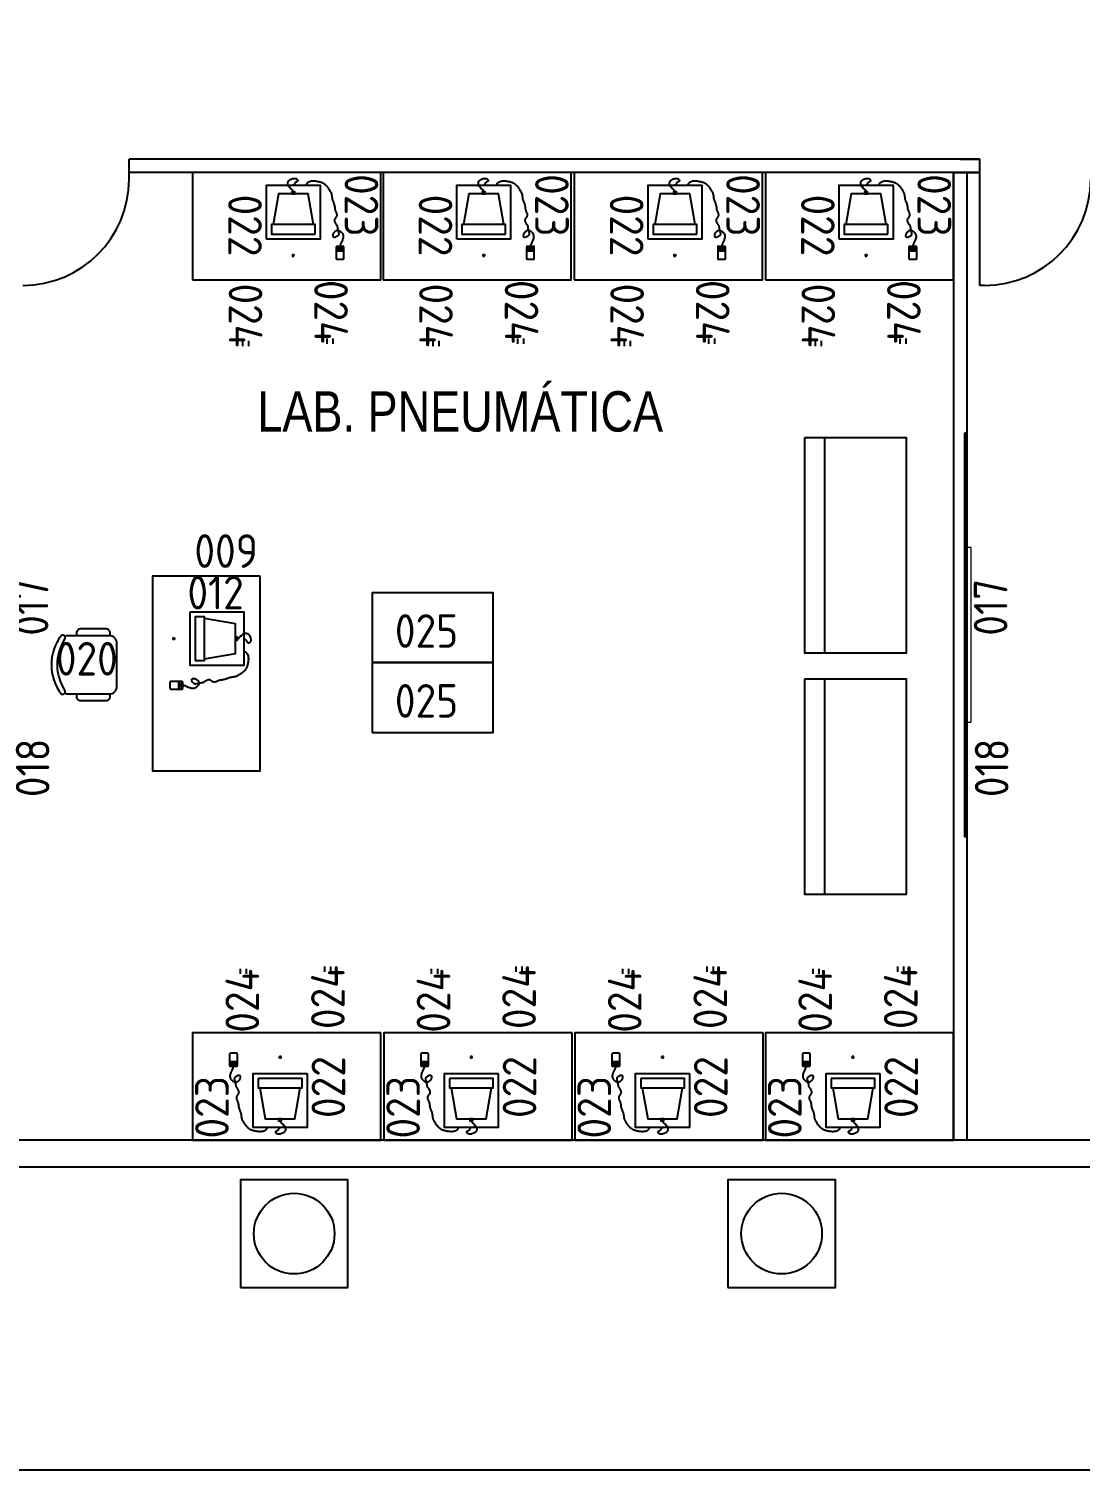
# Model space of a CAD drawing. Header units: millimetres. Extents: x 18768 to 1484868, y -11027 to 520152.
# Drawn here: x 1415328 to 1423146, y 196901 to 207624 of the extents above; entities that cross this region are included whole.
import ezdxf
from ezdxf.enums import TextEntityAlignment as Align

# ---------------------------------------------------------------- set-up
doc = ezdxf.new("R2010")
doc.units = ezdxf.units.MM
doc.linetypes.add('HIDDEN', pattern=[0.375, 0.25, -0.125])
for name, color, linetype in [('L025-CONTORNO', 7, 'Continuous'), ('L025-TEXTO', 7, 'Continuous'), ('L035-ARRANJO-ADQUIRIR', 102, 'Continuous'), ('L035-ARRANJO-EXISTENTE', 180, 'Continuous'), ('L035-TEXTO', 40, 'Continuous'), ('PAREDES', 7, 'Continuous')]:
    doc.layers.add(name, color=color, linetype=linetype)
doc.layers.add('L035-DEMOLIÇÃO', color=40, linetype='Continuous', plot=False)
doc.styles.add('ISO-CP--25', font='isocp.shx', dxfattribs={"height": 250})
doc.styles.get("Standard").update_dxf_attribs({"font": 'arial.ttf'})

# ---------------------------------------------------------------- blocks, each defined once
blk = doc.blocks.new('BL_SENAI_id9300159197')
at = {"layer": 'L025-CONTORNO', "color": 0, "linetype": 'HIDDEN', "lineweight": 9}
blk.add_lwpolyline([(-650, -50), (650, -50), (650, 0), (-650, 0)], close=True, dxfattribs=at)
at = {"layer": 'L025-TEXTO', "lineweight": 9, "style": 'ISO-CP--25'}
blk.add_attdef('rmp_mt_codmaterial', (15, 15), '', height=40, dxfattribs=at)
at = {"layer": 'L025-TEXTO', "lineweight": 9, "style": 'ISO-CP--25', "flags": 1}
for tag in ['rmp_mt_nomeunid', 'rmp_mt_potencia', 'rmp_mt_cod']:
    blk.add_attdef(tag, (15, 15), '', height=40, dxfattribs=at)
blk = doc.blocks.new('BL_SENAI_id9320290690')
at = {"layer": 'L025-CONTORNO', "color": 0}
blk.add_lwpolyline([(-3131, 134), (-131, 134), (-131, 152), (-3131, 152)], close=True, dxfattribs=at)
at = {"layer": 'L025-TEXTO', "style": 'ISO-CP--25'}
blk.add_attdef('rmp_mt_codmaterial', (15, 15), '', height=40, dxfattribs=at)
at = {"layer": 'L025-TEXTO', "style": 'ISO-CP--25', "flags": 1}
for tag in ['rmp_mt_nomeunid', 'rmp_mt_potencia', 'rmp_mt_cod']:
    blk.add_attdef(tag, (15, 15), '', height=40, dxfattribs=at)
blk = doc.blocks.new('BL_SENAI_id9370710520')
at = {"layer": 'L035-ARRANJO-ADQUIRIR', "color": 0}
for p, q in [((499, 247), (499, 164)), ((499, 221), (557, 221)), ((499, 220), (557, 220)), ((502, 247), (502, 224)), ((519, 247), (502, 247)), ((502, 224), (519, 224)), ((550, 253), (506, 253)), ((519, 224), (519, 247)), ((520, 247), (520, 224)), ((536, 247), (520, 247)), ((520, 224), (536, 224)), ((536, 224), (536, 247)), ((538, 247), (538, 224)), ((554, 247), (538, 247)), ((538, 224), (554, 224)), ((554, 224), (554, 247)), ((557, 164), (557, 247)), ((193, 186), (169, 186)), ((181, 174), (181, 198)), ((506, 157), (550, 157))]:
    blk.add_line(p, q, dxfattribs=at)
for points in [[(181, 660), (180, 665), (178, 669), (175, 672), (173, 675), (170, 677), (168, 678), (165, 679), (163, 681), (162, 682), (161, 683), (160, 685), (160, 686), (159, 688), (159, 689), (159, 690), (158, 691), (157, 692), (156, 693), (154, 694), (152, 695), (151, 696), (149, 697), (147, 699), (146, 701), (144, 703), (143, 706), (142, 709), (141, 712), (141, 716), (141, 719), (141, 723), (141, 726), (141, 729), (142, 732), (143, 735), (145, 737), (146, 740), (148, 742), (150, 744), (152, 746), (154, 747), (156, 749), (159, 750), (161, 751), (163, 752), (166, 753), (168, 754), (170, 755), (172, 755), (174, 756), (176, 757), (178, 757), (180, 758), (181, 758), (183, 758), (185, 759), (186, 759), (188, 759), (190, 759), (191, 759), (193, 759), (195, 759), (196, 758), (198, 758), (200, 757), (202, 757), (203, 756), (205, 755), (206, 754), (208, 753), (209, 751), (210, 750), (211, 749), (212, 748), (213, 746), (214, 745), (214, 744), (214, 743), (214, 742), (214, 741), (213, 739), (212, 738), (211, 737), (210, 737), (209, 736), (208, 735), (206, 734), (205, 733), (204, 732), (202, 732), (201, 731), (199, 730), (198, 729), (196, 728), (195, 727), (194, 726), (193, 724), (192, 723), (191, 721), (190, 719), (189, 716), (187, 714), (184, 711), (181, 708)], [(331, 415), (291, 645), (71, 645), (31, 415)], [(276, 708), (280, 717), (284, 724), (290, 729), (296, 733), (302, 736), (308, 738), (315, 740), (321, 740), (327, 741), (334, 741), (340, 740), (345, 740), (351, 739), (357, 738), (362, 737), (368, 736), (374, 735), (379, 733), (385, 731), (390, 730), (395, 728), (400, 725), (405, 723), (410, 720), (414, 716), (418, 713), (422, 709), (426, 705), (430, 700), (434, 696), (437, 691), (441, 686), (444, 681), (448, 676), (451, 670), (454, 665), (457, 659), (460, 654), (462, 649), (464, 644), (465, 639), (466, 634), (467, 629), (467, 624), (468, 619), (469, 614), (469, 610), (470, 605), (472, 600), (473, 595), (475, 590), (477, 586), (479, 581), (481, 575), (483, 570), (485, 565), (486, 560), (487, 554), (488, 549), (489, 544), (489, 538), (490, 533), (491, 528), (492, 524), (493, 519), (495, 515), (497, 511), (499, 507), (500, 504), (502, 500), (503, 497), (504, 494), (504, 490), (504, 487), (504, 484), (503, 480), (502, 477), (501, 474), (499, 471), (498, 469), (496, 466), (494, 464), (492, 461), (490, 459), (489, 456), (488, 454), (487, 451), (486, 448), (487, 445), (487, 441), (488, 438), (490, 434), (492, 431), (493, 427), (495, 424), (497, 420), (499, 417), (501, 415), (503, 412), (505, 410), (506, 408), (507, 406), (508, 405), (509, 404), (509, 404), (509, 403), (509, 403), (509, 403), (508, 403), (508, 402), (508, 401), (508, 398), (509, 395), (510, 391), (510, 387), (511, 382), (513, 377), (514, 372), (515, 366), (516, 362), (517, 357), (518, 354), (519, 350), (519, 347), (519, 344), (518, 341), (517, 338), (515, 335), (513, 333), (510, 330), (506, 327), (502, 325), (499, 323), (495, 321), (491, 320), (488, 320), (485, 320), (482, 321), (480, 322), (479, 324), (478, 326), (477, 329), (477, 332), (477, 334), (477, 337), (478, 341), (478, 344), (480, 347), (481, 350), (483, 353), (485, 356), (487, 359), (490, 362), (493, 365), (496, 368), (499, 370), (502, 372), (506, 373), (510, 373), (515, 372), (520, 371), (525, 369), (530, 366), (535, 362), (539, 358), (543, 353), (547, 348), (549, 342), (551, 336), (552, 330), (552, 324), (551, 318), (550, 312), (548, 306), (546, 300), (544, 294), (541, 289), (538, 284), (536, 278), (533, 273), (531, 268), (529, 262), (528, 256), (528, 253)]]:
    blk.add_lwpolyline(points, dxfattribs=at)
for points in [[(-19, 308), (-19, 708), (381, 708), (381, 308)], [(170, 645), (192, 645), (192, 660), (170, 660)], [(343, 345), (343, 415), (18, 415), (18, 345)]]:
    blk.add_lwpolyline(points, close=True, dxfattribs=at)
for centre, start, end in [((506, 247), 90, 180), ((550, 247), 0, 90), ((506, 164), 180, 270), ((550, 164), 270, 0)]:
    blk.add_arc(centre, 6.72, start, end, dxfattribs=at)
at = {"layer": 'L025-TEXTO', "style": 'ISO-CP--25'}
blk.add_attdef('rmp_mt_codmaterial', (15, 15), '', height=40, dxfattribs=at)
at = {"layer": 'L025-TEXTO', "style": 'ISO-CP--25', "flags": 1}
for tag in ['rmp_mt_nomeunid', 'rmp_mt_potencia', 'rmp_mt_cod']:
    blk.add_attdef(tag, (15, 15), '', height=40, dxfattribs=at)
blk = doc.blocks.new('BL_SENAI_id9320221140')
at = {"layer": 'L025-CONTORNO', "color": 0}
blk.add_lwpolyline([(570, -612), (570, 788), (-230, 788), (-230, -612)], close=True, dxfattribs=at)
at = {"layer": 'L025-TEXTO', "style": 'ISO-CP--25'}
blk.add_attdef('rmp_mt_codmaterial', (15, 15), '', height=40, dxfattribs=at)
at = {"layer": 'L025-TEXTO', "style": 'ISO-CP--25', "flags": 1}
for tag in ['rmp_mt_nomeunid', 'rmp_mt_potencia', 'rmp_mt_cod']:
    blk.add_attdef(tag, (15, 15), '', height=40, dxfattribs=at)
blk = doc.blocks.new('BL_SENAI_id9320210390')
at = {"layer": 'L035-ARRANJO-ADQUIRIR', "color": 0}
for p, q in [((154, -168), (154, -207)), ((199, -168), (199, -207))]:
    blk.add_line(p, q, dxfattribs=at)
at = {"layer": 'L025-TEXTO', "style": 'ISO-CP--25'}
blk.add_attdef('RMP_MT_NOMEUNID', (8, 8), '', height=250, dxfattribs=at)
at = {"layer": 'L025-TEXTO', "style": 'ISO-CP--25', "flags": 1}
for tag in ['RMP_MT_COD', 'RMP_MT_CODMATERIAL', 'RMP_MT_POTENCIA']:
    blk.add_attdef(tag, (8, 8), '', height=250, dxfattribs=at)
blk = doc.blocks.new('BL_SENAI_id9320210400')
at = {"layer": 'L035-ARRANJO-ADQUIRIR', "color": 0}
for points in [[(-690, 550, -0.290756), (-310, 550, 0.829608), (-284, 579, 0.333333), (-716, 579, 0.829608), (-690, 550)], [(-710, 550, 0.129448), (-717, 523), (-717, 219, 0.414214), (-663, 164), (-338, 164, 0.414214), (-284, 219), (-284, 525, 0.120944), (-290, 550)], [(-717, 464), (-737, 464, 0.414214), (-767, 434), (-767, 244, 0.414214), (-737, 214), (-717, 214)], [(-284, 214), (-264, 214, 0.414214), (-234, 244), (-234, 434, 0.414214), (-264, 464), (-284, 464)]]:
    blk.add_lwpolyline(points, format="xyb", dxfattribs=at)
at = {"layer": 'L025-TEXTO', "style": 'ISO-CP--25'}
blk.add_attdef('rmp_mt_codmaterial', (15, 15), '', height=40, dxfattribs=at)
at = {"layer": 'L025-TEXTO', "style": 'ISO-CP--25', "flags": 1}
for tag in ['rmp_mt_nomeunid', 'rmp_mt_potencia', 'rmp_mt_cod']:
    blk.add_attdef(tag, (15, 15), '', height=40, dxfattribs=at)
blk = doc.blocks.new('BL_SENAI_id9370710510')
at = {"layer": 'L035-ARRANJO-ADQUIRIR', "color": 0}
for p, q in [((173, 95), (173, 119)), ((491, 168), (491, 85)), ((491, 142), (549, 142)), ((491, 141), (549, 141)), ((495, 168), (495, 145)), ((511, 168), (495, 168)), ((495, 145), (511, 145)), ((542, 174), (498, 174)), ((511, 145), (511, 168)), ((529, 168), (512, 168)), ((512, 168), (512, 145)), ((512, 145), (529, 145)), ((529, 145), (529, 168)), ((530, 168), (530, 145)), ((546, 168), (530, 168)), ((530, 145), (546, 145)), ((546, 145), (546, 168)), ((549, 85), (549, 168)), ((185, 107), (161, 107)), ((498, 78), (542, 78))]:
    blk.add_line(p, q, dxfattribs=at)
for points in [[(173, 581), (172, 586), (170, 590), (168, 593), (165, 596), (162, 598), (160, 599), (158, 600), (156, 602), (154, 603), (153, 604), (152, 606), (152, 607), (152, 609), (151, 610), (151, 611), (150, 612), (149, 613), (148, 614), (146, 615), (145, 616), (143, 617), (141, 618), (139, 620), (138, 622), (136, 624), (135, 627), (134, 630), (133, 633), (133, 637), (133, 640), (133, 644), (133, 647), (134, 650), (134, 653), (135, 656), (137, 658), (138, 661), (140, 663), (142, 665), (144, 667), (146, 668), (148, 670), (151, 671), (153, 672), (156, 673), (158, 674), (160, 675), (162, 676), (164, 676), (166, 677), (168, 678), (170, 678), (172, 679), (174, 679), (175, 679), (177, 680), (179, 680), (180, 680), (182, 680), (183, 680), (185, 680), (187, 680), (189, 679), (190, 679), (192, 678), (194, 678), (195, 677), (197, 676), (199, 675), (200, 674), (201, 672), (203, 671), (204, 670), (205, 669), (205, 667), (206, 666), (206, 665), (206, 664), (206, 663), (206, 662), (205, 660), (205, 659), (204, 658), (203, 658), (201, 657), (200, 656), (199, 655), (197, 654), (196, 653), (194, 653), (193, 652), (191, 651), (190, 650), (189, 649), (187, 648), (186, 647), (185, 645), (184, 644), (183, 642), (182, 640), (181, 637), (179, 635), (176, 632), (173, 629)], [(268, 629), (272, 638), (277, 645), (282, 650), (288, 655), (294, 657), (300, 659), (307, 661), (313, 661), (320, 662), (326, 662), (332, 661), (338, 661), (343, 660), (349, 659), (355, 658), (360, 657), (366, 656), (371, 654), (377, 652), (382, 651), (387, 649), (392, 646), (397, 644), (402, 641), (406, 637), (411, 634), (415, 630), (419, 626), (422, 621), (426, 617), (430, 612), (433, 607), (437, 602), (440, 597), (443, 591), (447, 586), (449, 580), (452, 575), (454, 570), (456, 565), (457, 560), (458, 555), (459, 550), (460, 545), (460, 540), (461, 535), (461, 531), (462, 526), (464, 521), (466, 516), (467, 511), (470, 507), (472, 502), (474, 496), (475, 491), (477, 486), (478, 481), (479, 475), (480, 470), (481, 465), (481, 459), (482, 454), (483, 449), (484, 445), (486, 440), (487, 436), (489, 432), (491, 428), (492, 425), (494, 421), (495, 418), (496, 415), (496, 411), (496, 408), (496, 405), (495, 402), (494, 398), (493, 395), (492, 393), (490, 390), (488, 387), (486, 385), (484, 382), (482, 380), (481, 377), (480, 375), (479, 372), (479, 369), (479, 366), (479, 362), (481, 359), (482, 355), (484, 352), (486, 348), (488, 345), (490, 342), (492, 338), (493, 336), (495, 333), (497, 331), (498, 329), (499, 327), (500, 326), (501, 325), (501, 325), (501, 324), (501, 324), (501, 324), (501, 324), (500, 323), (500, 322), (501, 319), (501, 316), (502, 312), (503, 308), (504, 303), (505, 298), (506, 293), (507, 287), (508, 283), (509, 278), (510, 275), (511, 271), (511, 268), (511, 265), (510, 262), (509, 259), (507, 257), (505, 254), (502, 251), (498, 248), (495, 246), (491, 244), (487, 242), (483, 241), (480, 241), (477, 241), (475, 242), (473, 243), (471, 245), (470, 247), (469, 250), (469, 253), (469, 256), (469, 259), (470, 262), (471, 265), (472, 268), (473, 271), (475, 274), (477, 277), (479, 280), (482, 283), (485, 286), (488, 289), (491, 291), (495, 293), (498, 294), (503, 294), (507, 293), (512, 292), (517, 290), (522, 287), (527, 283), (531, 279), (536, 274), (539, 269), (542, 263), (543, 257), (544, 251), (544, 245), (543, 239), (542, 233), (540, 227), (538, 221), (536, 216), (533, 210), (530, 205), (528, 199), (525, 194), (523, 189), (521, 183), (520, 177), (520, 174)], [(323, 336), (283, 566), (63, 566), (23, 336)]]:
    blk.add_lwpolyline(points, dxfattribs=at)
for points in [[(-27, 229), (-27, 629), (373, 629), (373, 229)], [(162, 566), (184, 566), (184, 581), (162, 581)], [(335, 266), (335, 336), (10, 336), (10, 266)]]:
    blk.add_lwpolyline(points, close=True, dxfattribs=at)
for centre, start, end in [((498, 168), 90, 180), ((542, 168), 0, 90), ((498, 85), 180, 270), ((542, 85), 270, 0)]:
    blk.add_arc(centre, 6.72, start, end, dxfattribs=at)
at = {"layer": 'L025-TEXTO', "style": 'ISO-CP--25'}
blk.add_attdef('rmp_mt_codmaterial', (15, 15), '', height=40, dxfattribs=at)
at = {"layer": 'L025-TEXTO', "style": 'ISO-CP--25', "flags": 1}
for tag in ['rmp_mt_nomeunid', 'rmp_mt_potencia', 'rmp_mt_cod']:
    blk.add_attdef(tag, (15, 15), '', height=40, dxfattribs=at)
blk = doc.blocks.new('BL_SENAI_id9320220810')
at = {"layer": 'L025-CONTORNO', "color": 0}
blk.add_lwpolyline([(-688, 238), (112, 238), (112, 1688), (-688, 1688)], close=True, dxfattribs=at)
at = {"layer": 'L025-TEXTO', "style": 'ISO-CP--25'}
blk.add_attdef('rmp_mt_codmaterial', (15, 15), '', height=40, dxfattribs=at)
at = {"layer": 'L025-TEXTO', "style": 'ISO-CP--25', "flags": 1}
for tag in ['rmp_mt_nomeunid', 'rmp_mt_potencia', 'rmp_mt_cod']:
    blk.add_attdef(tag, (15, 15), '', height=40, dxfattribs=at)
blk = doc.blocks.new('BL_SENAI_id9320230440')
at = {"layer": 'L035-ARRANJO-ADQUIRIR', "color": 0}
blk.add_lwpolyline([(0, 520), (-900, 520), (-900, 0), (0, 0)], close=True, dxfattribs=at)
at = {"layer": 'L025-TEXTO', "style": 'ISO-CP--25'}
blk.add_attdef('rmp_mt_codmaterial', (15, 15), '', height=40, dxfattribs=at)
at = {"layer": 'L025-TEXTO', "style": 'ISO-CP--25', "flags": 1}
for tag in ['rmp_mt_nomeunid', 'rmp_mt_potencia', 'rmp_mt_cod']:
    blk.add_attdef(tag, (15, 15), '', height=40, dxfattribs=at)

msp = doc.modelspace()

# ---------------------------------------------------------------- linework, layer by layer
at = {"layer": 'DEFPOINTS'}
for p, q in [((1416073.261, 206504.995), (1416073.261, 206654.995)), ((1422254.298, 206654.995), (1422399.276, 206654.995)), ((1422205.009, 206555.995), (1422399.276, 206555.995)), ((1422434.276, 205714.995), (1422399.276, 205714.995))]:
    msp.add_line(p, q, dxfattribs=at)
at = {"layer": 'L035-ARRANJO-ADQUIRIR'}
for points in [[(1416901.108, 198261.043), (1417701.108, 198261.043), (1417701.108, 199061.043), (1416901.108, 199061.043)], [(1420525.891, 198261.043), (1421325.891, 198261.043), (1421325.891, 199061.043), (1420525.891, 199061.043)]]:
    msp.add_lwpolyline(points, close=True, dxfattribs=at)
for centre in [(1417301.108, 198661.043), (1420925.891, 198661.043)]:
    msp.add_circle(centre, 300, dxfattribs=at)
at = {"layer": 'L035-ARRANJO-EXISTENTE'}
for p, q in [((1421244.664, 204581.364), (1421244.664, 202981.364)), ((1421244.664, 202785.472), (1421244.664, 201185.472))]:
    msp.add_line(p, q, dxfattribs=at)
for points in [[(1421094.664, 204581.364), (1421094.664, 202981.364), (1421854.664, 202981.364), (1421854.664, 204581.364)], [(1421094.664, 202785.472), (1421094.664, 201185.472), (1421854.664, 201185.472), (1421854.664, 202785.472)]]:
    msp.add_lwpolyline(points, close=True, dxfattribs=at)
at = {"layer": 'L035-DEMOLIÇÃO', "linetype": 'ByBlock', "lineweight": -2}
msp.add_lwpolyline([(1437540.298, 196901.407), (1345642.017, 196901.407), (1345642.017, 234430), (1437540.298, 234430)], close=True, dxfattribs=at)
at = {"layer": 'PAREDES'}
for p, q in [((1422399.276, 206654.995), (1416073.261, 206654.995)), ((1422399.276, 205714.995), (1422399.276, 206654.995)), ((1422399.276, 206555.995), (1416073.261, 206555.995)), ((1422205.009, 206555.995), (1422205.009, 199355.995)), ((1422205.009, 206555.995), (1422205.009, 199355.995)), ((1422304.009, 206555.995), (1422304.009, 199355.995)), ((1422304.009, 206555.995), (1422304.009, 199355.995)), ((1421953.298, 199355.995), (1405003.71, 199355.995)), ((1436753.298, 199355.995), (1421953.298, 199355.995)), ((1436753.298, 199355.995), (1421953.298, 199355.995)), ((1421953.298, 199155.995), (1404996.062, 199155.995)), ((1436953.298, 199155.995), (1421953.298, 199155.995)), ((1436953.298, 199155.995), (1421953.298, 199155.995)), ((1436953.298, 199155.995), (1421953.298, 199155.995))]:
    msp.add_line(p, q, dxfattribs=at)
for centre in [(1415283.261, 206504.995), (1422434.276, 206504.995)]:
    msp.add_arc(centre, 790, 270, 0, dxfattribs=at)

# ---------------------------------------------------------------- block references
at = {"layer": 'L035-ARRANJO-ADQUIRIR'}
ref = msp.add_blockref('BL_SENAI_id9320221140', (1417157.495, 206325.995), dxfattribs=dict(at, rotation=270))
ref.add_attrib('rmp_mt_codmaterial', '023', dxfattribs={"layer": 'L025-TEXTO', "height": 250, "rotation": 270, "style": 'ISO-CP--25'}).set_placement((1417801.746, 206310.995), align=Align.MIDDLE)
ref = msp.add_blockref('BL_SENAI_id9320221140', (1418573.807, 206325.995), dxfattribs=dict(at, rotation=270))
ref.add_attrib('rmp_mt_codmaterial', '023', dxfattribs={"layer": 'L025-TEXTO', "height": 250, "rotation": 270, "style": 'ISO-CP--25'}).set_placement((1419218.058, 206310.995), align=Align.MIDDLE)
ref = msp.add_blockref('BL_SENAI_id9320221140', (1419995.408, 206325.995), dxfattribs=dict(at, rotation=270))
ref.add_attrib('rmp_mt_codmaterial', '023', dxfattribs={"layer": 'L025-TEXTO', "height": 250, "rotation": 270, "style": 'ISO-CP--25'}).set_placement((1420639.659, 206310.995), align=Align.MIDDLE)
ref = msp.add_blockref('BL_SENAI_id9320221140', (1421417.009, 206325.995), dxfattribs=dict(at, rotation=270))
ref.add_attrib('rmp_mt_codmaterial', '023', dxfattribs={"layer": 'L025-TEXTO', "height": 250, "rotation": 270, "style": 'ISO-CP--25'}).set_placement((1422061.259, 206310.995), align=Align.MIDDLE)
ref = msp.add_blockref('BL_SENAI_id9370710520', (1417113.463, 205752.221), dxfattribs=at)
ref.add_attrib('rmp_mt_codmaterial', '022', dxfattribs={"layer": 'L025-TEXTO', "height": 250, "rotation": 270, "style": 'ISO-CP--25'}).set_placement((1416935.672, 206160.817), align=Align.MIDDLE)
ref = msp.add_blockref('BL_SENAI_id9370710520', (1418529.775, 205752.221), dxfattribs=at)
ref.add_attrib('rmp_mt_codmaterial', '022', dxfattribs={"layer": 'L025-TEXTO', "height": 250, "rotation": 270, "style": 'ISO-CP--25'}).set_placement((1418351.984, 206160.817), align=Align.MIDDLE)
ref = msp.add_blockref('BL_SENAI_id9370710520', (1419951.376, 205752.221), dxfattribs=at)
ref.add_attrib('rmp_mt_codmaterial', '022', dxfattribs={"layer": 'L025-TEXTO', "height": 250, "rotation": 270, "style": 'ISO-CP--25'}).set_placement((1419773.585, 206160.817), align=Align.MIDDLE)
ref = msp.add_blockref('BL_SENAI_id9370710520', (1421372.977, 205752.221), dxfattribs=at)
ref.add_attrib('rmp_mt_codmaterial', '022', dxfattribs={"layer": 'L025-TEXTO', "height": 250, "rotation": 270, "style": 'ISO-CP--25'}).set_placement((1421195.185, 206160.817), align=Align.MIDDLE)
ref = msp.add_blockref('BL_SENAI_id9320210390', (1416762.171, 205471.324), dxfattribs=at)
ref.add_attrib('RMP_MT_NOMEUNID', '024', dxfattribs={"layer": 'L025-TEXTO', "height": 250, "rotation": 270, "style": 'ISO-CP--25'}).set_placement((1416939.631, 205491.491), align=Align.MIDDLE)
ref = msp.add_blockref('BL_SENAI_id9320210390', (1417390.375, 205486.942), dxfattribs=at)
ref.add_attrib('RMP_MT_NOMEUNID', '024', dxfattribs={"layer": 'L025-TEXTO', "height": 250, "rotation": 270, "style": 'ISO-CP--25'}).set_placement((1417575.861, 205518.361), align=Align.MIDDLE)
ref = msp.add_blockref('BL_SENAI_id9320210390', (1418178.484, 205471.324), dxfattribs=at)
ref.add_attrib('RMP_MT_NOMEUNID', '024', dxfattribs={"layer": 'L025-TEXTO', "height": 250, "rotation": 270, "style": 'ISO-CP--25'}).set_placement((1418355.943, 205491.491), align=Align.MIDDLE)
ref = msp.add_blockref('BL_SENAI_id9320210390', (1418806.687, 205486.942), dxfattribs=at)
ref.add_attrib('RMP_MT_NOMEUNID', '024', dxfattribs={"layer": 'L025-TEXTO', "height": 250, "rotation": 270, "style": 'ISO-CP--25'}).set_placement((1418992.173, 205518.361), align=Align.MIDDLE)
ref = msp.add_blockref('BL_SENAI_id9320210390', (1419600.084, 205471.324), dxfattribs=at)
ref.add_attrib('RMP_MT_NOMEUNID', '024', dxfattribs={"layer": 'L025-TEXTO', "height": 250, "rotation": 270, "style": 'ISO-CP--25'}).set_placement((1419777.543, 205491.491), align=Align.MIDDLE)
ref = msp.add_blockref('BL_SENAI_id9320210390', (1420228.288, 205486.942), dxfattribs=at)
ref.add_attrib('RMP_MT_NOMEUNID', '024', dxfattribs={"layer": 'L025-TEXTO', "height": 250, "rotation": 270, "style": 'ISO-CP--25'}).set_placement((1420413.774, 205518.361), align=Align.MIDDLE)
ref = msp.add_blockref('BL_SENAI_id9320210390', (1421021.685, 205471.324), dxfattribs=at)
ref.add_attrib('RMP_MT_NOMEUNID', '024', dxfattribs={"layer": 'L025-TEXTO', "height": 250, "rotation": 270, "style": 'ISO-CP--25'}).set_placement((1421199.144, 205491.491), align=Align.MIDDLE)
ref = msp.add_blockref('BL_SENAI_id9320210390', (1421649.889, 205486.942), dxfattribs=at)
ref.add_attrib('RMP_MT_NOMEUNID', '024', dxfattribs={"layer": 'L025-TEXTO', "height": 250, "rotation": 270, "style": 'ISO-CP--25'}).set_placement((1421835.374, 205518.361), align=Align.MIDDLE)
ref = msp.add_blockref('BL_SENAI_id9320290690', (1415020.33, 201483.793), dxfattribs=dict(at, rotation=270))
ref.add_attrib('rmp_mt_codmaterial', '018', dxfattribs={"layer": 'L025-TEXTO', "height": 250, "rotation": 90, "style": 'ISO-CP--25'}).set_placement((1415355.985, 202125.851), align=Align.MIDDLE)
ref = msp.add_blockref('BL_SENAI_id9320290690', (1422151.619, 201483.793), dxfattribs=dict(at, rotation=270))
ref.add_attrib('rmp_mt_codmaterial', '018', dxfattribs={"layer": 'L025-TEXTO', "height": 250, "rotation": 90, "style": 'ISO-CP--25'}).set_placement((1422487.274, 202125.851), align=Align.MIDDLE)
ref = msp.add_blockref('BL_SENAI_id9320220810', (1416359.928, 203791.019), dxfattribs=dict(at, rotation=180))
ref.add_attrib('rmp_mt_codmaterial', '009', dxfattribs={"layer": 'L025-TEXTO', "height": 250, "style": 'ISO-CP--25'}).set_placement((1416795.359, 203613.873), align=Align.CENTER)
ref = msp.add_blockref('BL_SENAI_id9300159197', (1415154.72, 203114.727), dxfattribs=dict(at, rotation=90))
ref.add_attrib('rmp_mt_codmaterial', '017', dxfattribs={"layer": 'L025-TEXTO', "lineweight": 9, "height": 250, "rotation": 90, "style": 'ISO-CP--25'}).set_placement((1415348.386, 203320.814), align=Align.MIDDLE)
ref = msp.add_blockref('BL_SENAI_id9300159197', (1422286.009, 203114.727), dxfattribs=dict(at, rotation=90))
ref.add_attrib('rmp_mt_codmaterial', '017', dxfattribs={"layer": 'L025-TEXTO', "lineweight": 9, "height": 250, "rotation": 90, "style": 'ISO-CP--25'}).set_placement((1422479.675, 203320.814), align=Align.MIDDLE)
ref = msp.add_blockref('BL_SENAI_id9370710510', (1416298.96, 203260.216), dxfattribs=dict(at, rotation=270))
ref.add_attrib('rmp_mt_codmaterial', '012', dxfattribs={"layer": 'L025-TEXTO', "height": 250, "style": 'ISO-CP--25'}).set_placement((1416716.838, 203429.799), align=Align.MIDDLE)
ref = msp.add_blockref('BL_SENAI_id9320230440', (1417880.498, 203428.708), dxfattribs=dict(at, rotation=180))
ref.add_attrib('rmp_mt_codmaterial', '025', dxfattribs={"layer": 'L025-TEXTO', "height": 250, "style": 'ISO-CP--25'}).set_placement((1418285.044, 203144.39), align=Align.MIDDLE)
ref = msp.add_blockref('BL_SENAI_id9320210400', (1416146.529, 203393.223), dxfattribs=dict(at, rotation=90))
ref.add_attrib('rmp_mt_codmaterial', '020', dxfattribs={"layer": 'L025-TEXTO', "height": 250, "style": 'ISO-CP--25'}).set_placement((1415758.967, 202937.793), align=Align.MIDDLE)
ref = msp.add_blockref('BL_SENAI_id9320230440', (1417880.498, 202908.708), dxfattribs=dict(at, rotation=180))
ref.add_attrib('rmp_mt_codmaterial', '025', dxfattribs={"layer": 'L025-TEXTO', "height": 250, "style": 'ISO-CP--25'}).set_placement((1418285.044, 202624.39), align=Align.MIDDLE)
ref = msp.add_blockref('BL_SENAI_id9320210390', (1417100.615, 200425.047), dxfattribs=dict(at, rotation=180))
ref.add_attrib('RMP_MT_NOMEUNID', '024', dxfattribs={"layer": 'L025-TEXTO', "height": 250, "rotation": 90, "style": 'ISO-CP--25'}).set_placement((1416915.13, 200393.629), align=Align.MIDDLE)
ref = msp.add_blockref('BL_SENAI_id9320210390', (1417728.819, 200440.666), dxfattribs=dict(at, rotation=180))
ref.add_attrib('RMP_MT_NOMEUNID', '024', dxfattribs={"layer": 'L025-TEXTO', "height": 250, "rotation": 90, "style": 'ISO-CP--25'}).set_placement((1417551.36, 200420.498), align=Align.MIDDLE)
ref = msp.add_blockref('BL_SENAI_id9320210390', (1418522.216, 200425.047), dxfattribs=dict(at, rotation=180))
ref.add_attrib('RMP_MT_NOMEUNID', '024', dxfattribs={"layer": 'L025-TEXTO', "height": 250, "rotation": 90, "style": 'ISO-CP--25'}).set_placement((1418336.73, 200393.629), align=Align.MIDDLE)
ref = msp.add_blockref('BL_SENAI_id9320210390', (1419150.419, 200440.666), dxfattribs=dict(at, rotation=180))
ref.add_attrib('RMP_MT_NOMEUNID', '024', dxfattribs={"layer": 'L025-TEXTO', "height": 250, "rotation": 90, "style": 'ISO-CP--25'}).set_placement((1418972.96, 200420.498), align=Align.MIDDLE)
ref = msp.add_blockref('BL_SENAI_id9320210390', (1419943.816, 200425.047), dxfattribs=dict(at, rotation=180))
ref.add_attrib('RMP_MT_NOMEUNID', '024', dxfattribs={"layer": 'L025-TEXTO', "height": 250, "rotation": 90, "style": 'ISO-CP--25'}).set_placement((1419758.331, 200393.629), align=Align.MIDDLE)
ref = msp.add_blockref('BL_SENAI_id9320210390', (1420572.02, 200440.666), dxfattribs=dict(at, rotation=180))
ref.add_attrib('RMP_MT_NOMEUNID', '024', dxfattribs={"layer": 'L025-TEXTO', "height": 250, "rotation": 90, "style": 'ISO-CP--25'}).set_placement((1420394.561, 200420.498), align=Align.MIDDLE)
ref = msp.add_blockref('BL_SENAI_id9320210390', (1421360.129, 200425.047), dxfattribs=dict(at, rotation=180))
ref.add_attrib('RMP_MT_NOMEUNID', '024', dxfattribs={"layer": 'L025-TEXTO', "height": 250, "rotation": 90, "style": 'ISO-CP--25'}).set_placement((1421174.643, 200393.629), align=Align.MIDDLE)
ref = msp.add_blockref('BL_SENAI_id9320210390', (1421988.332, 200440.666), dxfattribs=dict(at, rotation=180))
ref.add_attrib('RMP_MT_NOMEUNID', '024', dxfattribs={"layer": 'L025-TEXTO', "height": 250, "rotation": 90, "style": 'ISO-CP--25'}).set_placement((1421810.873, 200420.498), align=Align.MIDDLE)
ref = msp.add_blockref('BL_SENAI_id9320221140', (1417333.495, 199585.995), dxfattribs=dict(at, rotation=89.99999999999999))
ref.add_attrib('rmp_mt_codmaterial', '023', dxfattribs={"layer": 'L025-TEXTO', "height": 250, "rotation": 90, "style": 'ISO-CP--25'}).set_placement((1416689.244, 199600.995), align=Align.MIDDLE)
ref = msp.add_blockref('BL_SENAI_id9320221140', (1418755.096, 199585.995), dxfattribs=dict(at, rotation=89.99999999999999))
ref.add_attrib('rmp_mt_codmaterial', '023', dxfattribs={"layer": 'L025-TEXTO', "height": 250, "rotation": 90, "style": 'ISO-CP--25'}).set_placement((1418110.845, 199600.995), align=Align.MIDDLE)
ref = msp.add_blockref('BL_SENAI_id9320221140', (1420176.696, 199585.995), dxfattribs=dict(at, rotation=89.99999999999999))
ref.add_attrib('rmp_mt_codmaterial', '023', dxfattribs={"layer": 'L025-TEXTO', "height": 250, "rotation": 90, "style": 'ISO-CP--25'}).set_placement((1419532.445, 199600.995), align=Align.MIDDLE)
ref = msp.add_blockref('BL_SENAI_id9320221140', (1421593.009, 199585.995), dxfattribs=dict(at, rotation=89.99999999999999))
ref.add_attrib('rmp_mt_codmaterial', '023', dxfattribs={"layer": 'L025-TEXTO', "height": 250, "rotation": 90, "style": 'ISO-CP--25'}).set_placement((1420948.758, 199600.995), align=Align.MIDDLE)
ref = msp.add_blockref('BL_SENAI_id9370710520', (1417377.527, 200159.769), dxfattribs=dict(at, rotation=180))
ref.add_attrib('rmp_mt_codmaterial', '022', dxfattribs={"layer": 'L025-TEXTO', "height": 250, "rotation": 90, "style": 'ISO-CP--25'}).set_placement((1417555.318, 199751.172), align=Align.MIDDLE)
ref = msp.add_blockref('BL_SENAI_id9370710520', (1418799.128, 200159.769), dxfattribs=dict(at, rotation=180))
ref.add_attrib('rmp_mt_codmaterial', '022', dxfattribs={"layer": 'L025-TEXTO', "height": 250, "rotation": 90, "style": 'ISO-CP--25'}).set_placement((1418976.919, 199751.172), align=Align.MIDDLE)
ref = msp.add_blockref('BL_SENAI_id9370710520', (1420220.728, 200159.769), dxfattribs=dict(at, rotation=180))
ref.add_attrib('rmp_mt_codmaterial', '022', dxfattribs={"layer": 'L025-TEXTO', "height": 250, "rotation": 90, "style": 'ISO-CP--25'}).set_placement((1420398.52, 199751.172), align=Align.MIDDLE)
ref = msp.add_blockref('BL_SENAI_id9370710520', (1421637.041, 200159.769), dxfattribs=dict(at, rotation=180))
ref.add_attrib('rmp_mt_codmaterial', '022', dxfattribs={"layer": 'L025-TEXTO', "height": 250, "rotation": 90, "style": 'ISO-CP--25'}).set_placement((1421814.832, 199751.172), align=Align.MIDDLE)

# ---------------------------------------------------------------- texts
at = {"layer": 'L035-TEXTO', "width": 0.8}
msp.add_text('LAB. PNEUMÁTICA', height=300, dxfattribs=at).set_placement((1417026.653, 204627.77))

doc.saveas('drawing.dxf')
